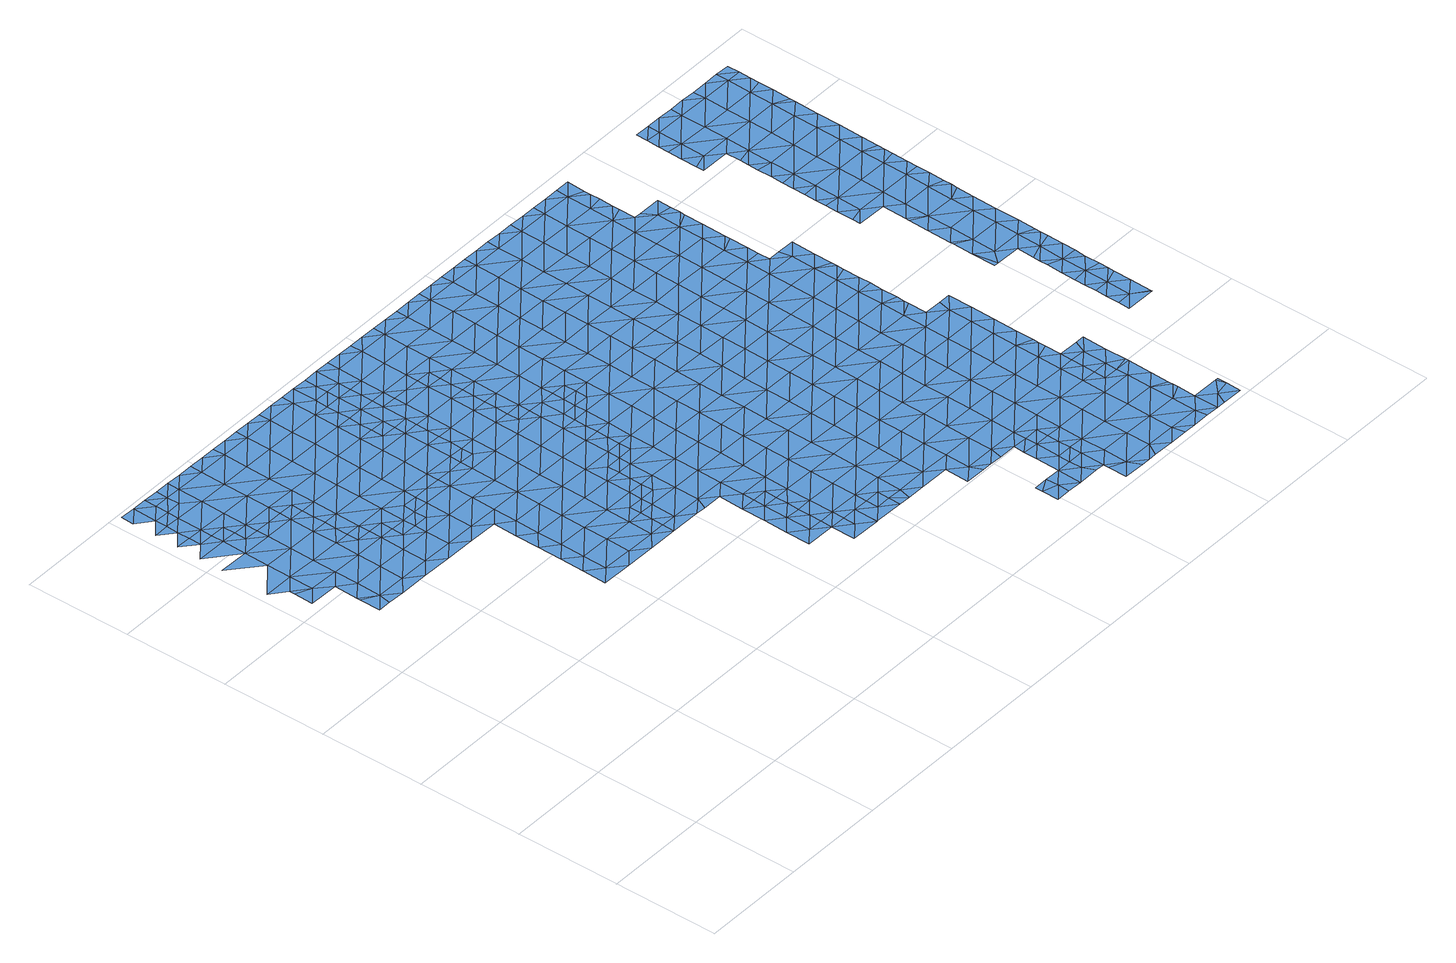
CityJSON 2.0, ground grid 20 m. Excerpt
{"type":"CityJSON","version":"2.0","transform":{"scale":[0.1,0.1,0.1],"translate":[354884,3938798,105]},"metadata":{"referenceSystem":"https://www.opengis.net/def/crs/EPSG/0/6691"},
"CityObjects":{
"waterbody1":{"type":"WaterBody","attributes":{"name":"9","class":"1140","function":"1","WaterBodyRiverFloodingRiskAttribute.description":"5","WaterBodyRiverFloodingRiskAttribute.rankOrg":"1","WaterBodyRiverFloodingRiskAttribute.adminType":"2","WaterBodyRiverFloodingRiskAttribute.scale":"L1"},"geometry":[{"type":"MultiSurface","lod":"1","boundaries":[[[0,1,2]],[[0,3,1]],[[4,5,6]],[[6,2,4]],[[1,3,7]],[[2,1,4]],[[8,9,10]],[[11,8,10]],[[9,8,12]],[[5,13,14]],[[7,15,1]],[[1,15,4]],[[16,17,18]],[[19,12,8]],[[13,16,18]],[[7,12,19]],[[17,20,21]],[[11,22,8]],[[20,23,21]],[[4,24,5]],[[7,19,15]],[[22,25,8]],[[26,27,28]],[[26,28,23]],[[5,24,13]],[[8,29,19]],[[4,15,30]],[[31,17,16]],[[4,30,24]],[[16,13,32]],[[33,34,35]],[[34,27,35]],[[32,36,16]],[[37,25,22]],[[16,38,31]],[[36,38,16]],[[8,25,29]],[[15,39,30]],[[15,19,39]],[[32,13,40]],[[13,24,40]],[[41,42,27]],[[39,19,29]],[[35,27,42]],[[43,24,30]],[[44,32,40]],[[45,35,42]],[[37,46,25]],[[41,47,42]],[[25,48,29]],[[30,39,49]],[[47,45,42]],[[40,50,44]],[[47,41,51]],[[30,49,43]],[[29,52,39]],[[40,24,53]],[[54,45,47]],[[48,52,29]],[[40,53,50]],[[25,46,48]],[[49,39,55]],[[24,43,53]],[[37,56,46]],[[57,58,49]],[[57,49,55]],[[43,49,58]],[[55,39,52]],[[59,50,53]],[[60,61,43]],[[56,62,46]],[[60,43,58]],[[53,43,61]],[[46,63,48]],[[64,55,52]],[[65,59,53]],[[61,66,53]],[[48,67,52]],[[66,65,53]],[[68,64,52]],[[67,69,52]],[[70,62,56]],[[69,68,52]],[[48,63,67]],[[46,62,63]],[[71,67,63]],[[72,73,74]],[[70,75,62]],[[62,76,63]],[[71,63,77]],[[74,78,72]],[[79,73,72]],[[80,73,79]],[[81,82,80]],[[63,76,77]],[[62,75,76]],[[81,80,79]],[[75,70,83]],[[78,84,72]],[[72,85,79]],[[86,82,81]],[[87,82,86]],[[88,77,89]],[[88,90,91]],[[77,76,89]],[[92,81,79]],[[83,93,75]],[[90,88,89]],[[75,94,76]],[[95,87,86]],[[96,84,78]],[[83,87,95]],[[85,92,79]],[[72,84,85]],[[97,86,81]],[[98,89,76]],[[83,95,93]],[[92,97,81]],[[94,98,76]],[[90,89,99]],[[75,93,94]],[[86,100,95]],[[98,99,89]],[[101,85,84]],[[96,101,84]],[[97,100,86]],[[95,102,93]],[[100,102,95]],[[85,103,92]],[[93,102,94]],[[104,99,98]],[[105,97,92]],[[103,85,101]],[[94,106,98]],[[103,105,92]],[[102,106,94]],[[101,96,107]],[[98,108,104]],[[109,100,97]],[[105,110,97]],[[111,103,101]],[[112,108,98]],[[106,112,98]],[[113,101,107]],[[110,109,97]],[[109,102,100]],[[111,101,113]],[[114,115,103]],[[103,115,105]],[[114,103,111]],[[109,116,102]],[[117,108,112]],[[115,118,105]],[[105,119,110]],[[106,102,120]],[[121,117,112]],[[102,116,120]],[[110,122,109]],[[123,121,112]],[[112,106,123]],[[118,115,124]],[[123,106,120]],[[105,118,119]],[[125,126,127]],[[128,126,129]],[[128,127,126]],[[124,130,118]],[[110,119,122]],[[123,131,121]],[[116,109,132]],[[131,133,134]],[[134,121,131]],[[130,124,135]],[[130,136,118]],[[137,138,139]],[[137,129,138]],[[129,126,138]],[[119,118,136]],[[125,140,126]],[[109,122,132]],[[141,123,120]],[[131,142,133]],[[120,116,143]],[[142,144,145]],[[145,133,142]],[[146,147,119]],[[148,149,150]],[[119,147,122]],[[146,119,136]],[[150,139,151]],[[140,152,126]],[[143,116,132]],[[143,141,120]],[[126,152,138]],[[139,138,151]],[[142,153,144]],[[153,140,154]],[[123,155,131]],[[148,150,151]],[[154,144,153]],[[147,156,122]],[[157,158,138]],[[138,158,151]],[[138,152,157]],[[153,159,140]],[[140,159,152]],[[160,148,151]],[[155,123,141]],[[155,161,131]],[[162,160,151]],[[163,143,132]],[[164,156,147]],[[151,158,162]],[[132,122,165]],[[142,131,161]],[[142,166,153]],[[167,152,159]],[[165,122,156]],[[143,168,141]],[[169,155,141]],[[153,170,159]],[[159,171,167]],[[163,132,165]],[[164,172,156]],[[142,161,166]],[[168,169,141]],[[169,173,155]],[[174,161,155]],[[172,175,156]],[[164,176,172]],[[173,174,155]],[[165,156,175]],[[143,163,168]],[[153,166,170]],[[171,159,170]],[[177,178,165]],[[179,180,161]],[[165,175,177]],[[179,161,174]],[[163,165,178]],[[166,161,180]],[[181,169,168]],[[182,171,170]],[[180,183,166]],[[184,185,163]],[[183,186,166]],[[163,178,184]],[[168,163,185]],[[170,166,186]],[[168,187,181]],[[186,188,170]],[[188,189,170]],[[182,170,189]],[[168,185,187]],[[185,190,187]],[[185,191,190]],[[192,187,190]],[[191,193,190]],[[190,194,192]],[[193,191,195]],[[193,194,190]]]}]},
"waterbody2":{"type":"WaterBody","attributes":{"name":"9","class":"1140","function":"1","WaterBodyRiverFloodingRiskAttribute.description":"5","WaterBodyRiverFloodingRiskAttribute.rankOrg":"2","WaterBodyRiverFloodingRiskAttribute.adminType":"2","WaterBodyRiverFloodingRiskAttribute.scale":"L1"},"geometry":[{"type":"MultiSurface","lod":"1","boundaries":[[[31,196,17]],[[20,196,23]],[[20,17,196]],[[41,27,26]],[[197,23,196]],[[26,23,197]],[[31,38,196]],[[41,26,197]],[[44,198,32]],[[36,198,38]],[[196,199,197]],[[51,41,197]],[[36,32,198]],[[196,38,200]],[[38,198,200]],[[44,50,198]],[[197,199,51]],[[196,200,199]],[[50,201,198]],[[202,54,47]],[[47,51,203]],[[51,199,203]],[[200,204,199]],[[202,47,203]],[[200,198,204]],[[50,59,201]],[[204,198,201]],[[205,203,199]],[[57,55,206]],[[207,202,203]],[[206,55,64]],[[58,57,206]],[[59,65,201]],[[208,58,206]],[[60,58,208]],[[199,204,205]],[[205,209,203]],[[61,60,208]],[[64,68,206]],[[65,210,201]],[[208,211,61]],[[211,65,66]],[[207,203,209]],[[66,61,211]],[[212,208,206]],[[68,212,206]],[[204,201,210]],[[71,213,67]],[[213,68,69]],[[211,210,65]],[[69,67,213]],[[214,207,209]],[[205,204,215]],[[213,212,68]],[[216,211,208]],[[217,209,205]],[[212,218,208]],[[204,210,215]],[[209,219,214]],[[71,88,213]],[[220,210,211]],[[205,215,221]],[[88,91,213]],[[213,91,212]],[[71,77,88]],[[217,205,221]],[[209,217,219]],[[208,218,216]],[[210,220,215]],[[222,218,212]],[[91,222,212]],[[211,216,220]],[[223,219,217]],[[90,222,91]],[[222,224,218]],[[218,225,216]],[[215,220,226]],[[221,215,227]],[[221,228,217]],[[224,225,218]],[[227,228,221]],[[223,217,229]],[[215,226,227]],[[216,230,220]],[[90,99,222]],[[225,230,216]],[[229,217,228]],[[226,220,231]],[[232,229,228]],[[233,234,222]],[[222,99,233]],[[231,220,230]],[[104,233,99]],[[224,222,234]],[[224,235,225]],[[227,226,236]],[[227,237,228]],[[228,238,232]],[[234,235,224]],[[236,226,231]],[[236,237,227]],[[225,239,230]],[[104,108,233]],[[235,239,225]],[[228,237,238]],[[108,240,233]],[[241,234,233]],[[231,230,242]],[[243,238,237]],[[240,241,233]],[[244,111,113]],[[113,107,244]],[[117,240,108]],[[230,239,242]],[[234,245,235]],[[236,231,246]],[[127,239,235]],[[236,247,237]],[[237,248,243]],[[241,245,234]],[[246,247,236]],[[249,111,244]],[[114,111,249]],[[114,124,115]],[[231,242,246]],[[245,127,235]],[[244,107,250]],[[127,128,239]],[[128,129,239]],[[239,129,242]],[[124,114,249]],[[117,134,240]],[[237,247,248]],[[121,134,117]],[[133,241,240]],[[134,133,240]],[[251,249,244]],[[137,139,242]],[[242,139,246]],[[135,124,249]],[[242,129,137]],[[125,127,245]],[[133,145,241]],[[144,245,241]],[[252,251,244]],[[253,248,247]],[[244,250,252]],[[149,247,246]],[[254,252,250]],[[145,144,241]],[[150,149,246]],[[246,139,150]],[[140,125,245]],[[144,154,245]],[[247,255,253]],[[154,140,245]],[[135,249,251]],[[255,247,149]],[[254,256,252]],[[257,135,251]],[[130,135,257]],[[148,258,149]],[[149,258,255]],[[136,130,257]],[[256,259,252]],[[260,251,252]],[[256,261,262]],[[263,136,257]],[[146,136,263]],[[146,164,147]],[[261,264,262]],[[259,260,252]],[[265,255,258]],[[266,267,268]],[[269,257,251]],[[268,270,266]],[[164,146,263]],[[148,160,258]],[[259,256,262]],[[270,271,266]],[[264,272,262]],[[157,273,158]],[[157,152,273]],[[266,274,267]],[[258,275,265]],[[160,275,258]],[[152,167,273]],[[276,267,274]],[[277,276,274]],[[271,278,266]],[[279,160,162]],[[280,259,262]],[[269,251,260]],[[263,257,269]],[[162,158,279]],[[164,263,176]],[[281,272,282]],[[158,273,279]],[[167,171,273]],[[280,262,272]],[[281,277,274]],[[282,277,281]],[[279,283,160]],[[160,283,275]],[[278,284,266]],[[285,260,259]],[[263,286,176]],[[286,263,269]],[[266,287,274]],[[280,272,281]],[[171,288,273]],[[289,279,273]],[[284,287,266]],[[290,275,283]],[[291,284,278]],[[285,259,280]],[[292,269,260]],[[274,293,281]],[[181,294,169]],[[294,174,173]],[[172,176,295]],[[287,293,274]],[[173,169,294]],[[176,286,295]],[[279,296,283]],[[175,172,295]],[[297,292,260]],[[297,260,285]],[[288,171,182]],[[298,286,269]],[[281,299,280]],[[289,296,279]],[[290,283,300]],[[273,288,289]],[[177,175,301]],[[291,302,284]],[[293,299,281]],[[303,174,294]],[[179,174,303]],[[175,295,301]],[[178,177,301]],[[292,298,269]],[[180,179,303]],[[181,187,294]],[[182,189,288]],[[280,304,285]],[[303,305,180]],[[306,307,308]],[[184,178,309]],[[300,283,296]],[[302,310,284]],[[299,304,280]],[[183,180,305]],[[178,301,309]],[[311,302,308]],[[186,183,305]],[[185,184,191]],[[284,312,287]],[[313,301,295]],[[187,314,294]],[[285,315,297]],[[191,184,309]],[[295,286,316]],[[305,317,186]],[[294,318,303]],[[308,307,311]],[[310,312,284]],[[312,293,287]],[[288,319,289]],[[304,315,285]],[[188,186,317]],[[320,300,296]],[[311,310,302]],[[316,286,298]],[[189,188,317]],[[321,311,307]],[[297,322,292]],[[288,189,323]],[[301,324,309]],[[325,299,293]],[[289,326,296]],[[327,320,296]],[[315,322,297]],[[313,295,316]],[[313,324,301]],[[187,192,314]],[[189,317,323]],[[305,303,318]],[[191,309,195]],[[312,325,293]],[[319,288,323]],[[294,314,318]],[[292,328,298]],[[318,329,305]],[[326,327,296]],[[321,330,311]],[[311,330,310]],[[322,328,292]],[[192,194,314]],[[317,305,329]],[[331,323,317]],[[325,332,299]],[[299,333,304]],[[326,289,319]],[[195,309,324]],[[334,312,310]],[[329,331,317]],[[332,333,299]],[[333,315,304]],[[330,334,310]],[[335,319,323]],[[316,298,336]],[[337,330,321]],[[316,338,313]],[[193,339,194]],[[339,195,324]],[[193,195,339]],[[340,327,326]],[[336,298,328]],[[336,338,316]],[[338,324,313]],[[334,341,312]],[[312,342,325]],[[314,194,343]],[[333,344,315]],[[315,345,322]],[[318,314,346]],[[341,342,312]],[[342,332,325]],[[323,331,335]],[[344,345,315]],[[345,328,322]],[[194,339,343]],[[326,347,340]],[[346,348,318]],[[326,319,349]],[[314,343,346]],[[338,350,324]],[[324,351,339]],[[329,318,348]],[[352,337,353]],[[354,347,326]],[[319,335,349]],[[349,354,326]],[[355,352,353]],[[330,356,334]],[[348,357,329]],[[342,358,332]],[[332,359,333]],[[339,351,343]],[[345,360,328]],[[331,329,357]],[[330,337,361]],[[358,359,332]],[[359,344,333]],[[362,341,334]],[[363,338,336]],[[357,364,331]],[[324,350,351]],[[336,328,363]],[[337,352,361]],[[356,362,334]],[[335,331,364]],[[365,347,354]],[[330,361,356]],[[363,328,360]],[[366,342,341]],[[367,345,344]],[[346,343,368]],[[352,355,369]],[[370,348,346]],[[364,371,335]],[[359,372,344]],[[368,343,351]],[[363,373,338]],[[338,374,350]],[[362,366,341]],[[349,335,371]],[[349,375,354]],[[376,365,354]],[[372,367,344]],[[367,360,345]],[[377,358,342]],[[373,374,338]],[[378,352,369]],[[352,379,361]],[[370,346,368]],[[379,356,361]],[[366,377,342]],[[380,378,369]],[[381,359,358]],[[382,383,348]],[[384,368,351]],[[354,375,376]],[[351,350,385]],[[349,371,375]],[[348,370,382]],[[357,348,383]],[[377,381,358]],[[386,387,388]],[[352,378,379]],[[389,362,356]],[[390,391,360]],[[391,373,363]],[[385,350,374]],[[392,372,359]],[[360,367,390]],[[363,360,391]],[[364,393,371]],[[368,394,370]],[[395,389,356]],[[389,366,362]],[[387,386,396]],[[364,357,393]],[[381,392,359]],[[397,376,375]],[[378,380,398]],[[395,356,379]],[[399,388,387]],[[400,367,372]],[[351,385,384]],[[401,382,370]],[[391,402,373]],[[357,383,393]],[[373,403,374]],[[392,400,372]],[[375,404,397]],[[405,377,366]],[[402,403,373]],[[387,396,406]],[[387,407,399]],[[378,408,379]],[[394,368,384]],[[394,401,370]],[[406,407,387]],[[375,371,409]],[[410,383,382]],[[409,371,393]],[[408,395,379]],[[411,412,413]],[[378,398,414]],[[415,405,366]],[[409,416,375]],[[400,417,367]],[[415,366,389]],[[418,412,411]],[[419,381,377]],[[385,374,403]],[[401,410,382]],[[375,416,404]],[[406,413,412]],[[390,367,417]],[[398,420,414]],[[421,407,406]],[[383,422,393]],[[405,419,377]],[[419,392,381]],[[378,414,408]],[[423,389,395]],[[417,424,390]],[[406,412,421]],[[384,425,394]],[[391,390,424]],[[391,426,402]],[[385,403,427]],[[420,428,414]],[[384,385,425]],[[418,429,412]],[[430,423,395]],[[423,415,389]],[[421,431,407]],[[432,404,416]],[[430,395,408]],[[424,426,391]],[[425,385,427]],[[433,400,392]],[[434,407,431]],[[435,434,431]],[[436,401,394]],[[383,410,422]],[[402,437,403]],[[409,393,438]],[[409,439,416]],[[440,408,414]],[[441,433,392]],[[433,417,400]],[[442,412,429]],[[443,428,444]],[[412,445,421]],[[416,446,432]],[[447,405,415]],[[426,437,402]],[[448,414,428]],[[441,392,419]],[[443,435,431]],[[449,436,394]],[[444,435,443]],[[436,410,401]],[[450,427,403]],[[445,431,421]],[[393,422,438]],[[448,440,414]],[[394,425,449]],[[451,447,415]],[[452,430,408]],[[451,415,423]],[[453,419,405]],[[450,425,427]],[[448,428,443]],[[429,454,442]],[[439,409,438]],[[416,439,446]],[[410,455,422]],[[440,452,408]],[[412,442,445]],[[456,443,431]],[[447,453,405]],[[453,441,419]],[[457,423,430]],[[458,459,417]],[[450,403,437]],[[460,449,425]],[[417,433,458]],[[424,417,459]],[[455,410,436]],[[442,454,461]],[[452,457,430]],[[457,451,423]],[[462,431,445]],[[463,448,443]],[[464,446,439]],[[459,465,424]],[[465,437,426]],[[466,433,441]],[[460,425,450]],[[467,436,449]],[[426,424,465]],[[456,431,462]],[[461,468,442]],[[456,463,443]],[[463,440,448]],[[422,455,469]],[[438,422,470]],[[471,466,441]],[[472,447,451]],[[471,441,453]],[[467,455,436]],[[439,438,470]],[[473,449,460]],[[464,439,474]],[[422,469,470]],[[445,475,462]],[[476,472,451]],[[470,477,439]],[[478,452,440]],[[466,479,433]],[[480,468,461]],[[479,459,458]],[[445,442,475]],[[476,451,457]],[[481,453,447]],[[482,483,437]],[[484,469,455]],[[482,437,465]],[[485,460,450]],[[458,433,479]],[[449,473,467]],[[475,442,468]],[[450,437,483]],[[486,478,440]],[[478,457,452]],[[467,484,455]],[[474,439,477]],[[487,456,462]],[[472,481,447]],[[481,471,453]],[[486,440,463]],[[475,488,462]],[[488,487,462]],[[487,463,456]],[[484,489,469]],[[490,474,477]],[[468,480,491]],[[492,476,457]],[[493,494,459]],[[485,450,483]],[[495,466,471]],[[496,482,465]],[[497,467,473]],[[459,479,493]],[[465,459,494]],[[491,498,468]],[[499,477,470]],[[473,460,500]],[[501,492,457]],[[470,469,502]],[[503,486,463]],[[504,495,471]],[[501,457,478]],[[477,505,490]],[[494,496,465]],[[496,483,482]],[[504,471,481]],[[502,469,489]],[[460,485,500]],[[475,468,498]],[[506,503,463]],[[492,507,476]],[[506,463,487]],[[508,498,491]],[[495,509,466]],[[475,510,488]],[[486,511,478]],[[497,512,467]],[[472,476,507]],[[477,499,505]],[[479,466,509]],[[473,500,497]],[[496,513,483]],[[470,502,499]],[[503,511,486]],[[484,467,512]],[[507,514,472]],[[514,504,481]],[[509,515,479]],[[475,498,516]],[[488,517,487]],[[478,518,501]],[[493,515,494]],[[481,472,514]],[[487,519,506]],[[493,479,515]],[[508,520,498]],[[510,517,488]],[[485,483,521]],[[485,522,500]],[[511,518,478]],[[475,516,510]],[[489,484,523]],[[524,505,499]],[[501,525,492]],[[523,484,512]],[[526,496,494]],[[498,527,516]],[[483,513,521]],[[500,522,497]],[[528,529,506]],[[487,517,519]],[[530,499,502]],[[506,519,528]],[[518,525,501]],[[502,489,531]],[[498,520,527]],[[503,506,529]],[[532,533,504]],[[534,526,494]],[[535,510,516]],[[522,485,521]],[[534,494,515]],[[529,536,503]],[[492,537,507]],[[531,489,523]],[[504,514,532]],[[495,504,533]],[[538,535,516]],[[524,499,539]],[[536,540,503]],[[503,540,511]],[[538,516,527]],[[496,541,513]],[[542,543,520]],[[522,544,497]],[[497,545,512]],[[525,537,492]],[[520,543,527]],[[533,546,495]],[[526,541,496]],[[547,519,517]],[[548,517,510]],[[549,515,509]],[[550,518,511]],[[530,502,531]],[[513,541,521]],[[509,495,546]],[[551,510,535]],[[552,523,512]],[[553,550,511]],[[553,511,540]],[[514,554,532]],[[539,499,530]],[[510,551,548]],[[555,547,517]],[[545,552,512]],[[514,507,556]],[[557,525,518]],[[558,527,543]],[[497,544,545]],[[559,533,532]],[[515,560,534]],[[561,557,518]],[[554,562,532]],[[543,542,563]],[[541,564,521]],[[561,518,550]],[[521,565,522]],[[555,517,548]],[[514,556,554]],[[566,539,530]],[[549,560,515]],[[560,526,534]],[[507,537,556]],[[509,546,549]],[[531,523,552]],[[559,532,562]],[[567,537,525]],[[568,543,563]],[[569,546,533]],[[570,530,531]],[[571,541,526]],[[522,572,544]],[[543,568,558]],[[573,533,559]],[[567,525,557]],[[530,574,566]],[[556,575,554]],[[569,533,573]],[[576,570,531]],[[521,564,565]],[[544,572,545]],[[558,568,577]],[[560,578,526]],[[576,531,552]],[[569,579,546]],[[571,580,541]],[[579,581,546]],[[556,537,582]],[[537,567,582]],[[572,522,565]],[[549,546,581]],[[564,541,583]],[[530,570,574]],[[584,575,556]],[[571,526,578]],[[552,545,585]],[[582,584,556]],[[541,580,583]],[[586,560,549]],[[587,549,581]],[[564,588,565]],[[589,588,564]],[[552,590,576]],[[589,564,583]],[[591,590,552]],[[545,592,585]],[[586,549,587]],[[552,585,591]],[[571,578,593]],[[545,572,592]],[[594,572,565]],[[595,574,570]],[[588,594,565]],[[560,586,596]],[[576,597,570]],[[598,597,576]],[[578,560,599]],[[598,576,590]],[[585,592,600]],[[560,596,599]],[[601,592,572]],[[602,595,570]],[[594,603,572]],[[597,604,570]],[[593,578,605]],[[604,602,570]],[[578,599,605]],[[601,572,603]],[[600,592,606]],[[607,592,601]],[[592,607,606]]]}]},
"waterbody3":{"type":"WaterBody","attributes":{"name":"9","class":"1140","function":"1","WaterBodyRiverFloodingRiskAttribute.description":"5","WaterBodyRiverFloodingRiskAttribute.rankOrg":"1","WaterBodyRiverFloodingRiskAttribute.adminType":"2","WaterBodyRiverFloodingRiskAttribute.scale":"L1"},"geometry":[{"type":"MultiSurface","lod":"1","boundaries":[[[264,261,608]],[[270,609,610]],[[268,609,270]],[[611,609,612]],[[267,612,609]],[[282,272,608]],[[272,264,608]],[[276,277,612]],[[608,612,277]],[[613,612,608]],[[611,612,613]],[[613,608,261]],[[268,267,609]],[[282,608,277]],[[267,276,612]],[[610,609,611]]]}]},
"waterbody4":{"type":"WaterBody","attributes":{"name":"9","class":"1140","function":"1","WaterBodyRiverFloodingRiskAttribute.description":"5","WaterBodyRiverFloodingRiskAttribute.rankOrg":"1","WaterBodyRiverFloodingRiskAttribute.adminType":"2","WaterBodyRiverFloodingRiskAttribute.scale":"L1"},"geometry":[{"type":"MultiSurface","lod":"1","boundaries":[[[614,270,615]],[[615,616,614]],[[278,614,616]],[[614,278,271]],[[291,278,617]],[[617,302,291]],[[617,278,618]],[[617,618,306]],[[308,302,617]],[[306,308,617]],[[271,270,614]],[[618,278,616]]]}]},
"waterbody5":{"type":"WaterBody","attributes":{"name":"9","class":"1140","function":"1","WaterBodyRiverFloodingRiskAttribute.description":"5","WaterBodyRiverFloodingRiskAttribute.rankOrg":"1","WaterBodyRiverFloodingRiskAttribute.adminType":"2","WaterBodyRiverFloodingRiskAttribute.scale":"L1"},"geometry":[{"type":"MultiSurface","lod":"1","boundaries":[[[619,620,621]],[[622,620,619]],[[623,620,622]],[[621,624,619]],[[388,619,386]],[[386,619,624]],[[622,619,388]]]}]},
"waterbody6":{"type":"WaterBody","attributes":{"name":"9","class":"1140","function":"1","WaterBodyRiverFloodingRiskAttribute.description":"5","WaterBodyRiverFloodingRiskAttribute.rankOrg":"1","WaterBodyRiverFloodingRiskAttribute.adminType":"2","WaterBodyRiverFloodingRiskAttribute.scale":"L1"},"geometry":[{"type":"MultiSurface","lod":"1","boundaries":[[[420,625,626]],[[444,428,626]],[[428,420,626]],[[625,627,626]],[[626,627,628]],[[626,628,435]],[[398,625,420]],[[434,435,628]],[[407,434,399]],[[399,434,628]],[[444,626,435]],[[388,628,627]],[[628,388,399]]]}]},
"waterbody7":{"type":"WaterBody","attributes":{"name":"9","class":"1140","function":"1","WaterBodyRiverFloodingRiskAttribute.description":"5","WaterBodyRiverFloodingRiskAttribute.rankOrg":"3","WaterBodyRiverFloodingRiskAttribute.adminType":"2","WaterBodyRiverFloodingRiskAttribute.scale":"L1"},"geometry":[{"type":"MultiSurface","lod":"1","boundaries":[[[629,630,631]],[[630,629,529]],[[529,629,536]],[[629,540,536]],[[632,540,629]],[[633,632,629]],[[633,629,631]],[[634,547,555]],[[547,634,630]],[[529,528,630]],[[631,630,634]],[[519,547,630]],[[528,519,630]]]}]},
"waterbody8":{"type":"WaterBody","attributes":{"name":"9","class":"1140","function":"1","WaterBodyRiverFloodingRiskAttribute.description":"5","WaterBodyRiverFloodingRiskAttribute.rankOrg":"2","WaterBodyRiverFloodingRiskAttribute.adminType":"2","WaterBodyRiverFloodingRiskAttribute.scale":"L1"},"geometry":[{"type":"MultiSurface","lod":"1","boundaries":[[[635,636,637]],[[635,638,639]],[[639,640,641]],[[642,643,644]],[[645,646,647]],[[647,648,649]],[[648,647,650]],[[651,650,652]],[[652,653,651]],[[654,652,655]],[[656,657,658]],[[659,660,661]],[[660,662,663]],[[664,665,663]],[[666,664,667]],[[668,669,670]],[[671,672,666]],[[670,673,668]],[[673,670,674]],[[675,676,677]],[[666,665,664]],[[666,672,678]],[[666,678,665]],[[679,665,678]],[[665,679,680]],[[680,663,665]],[[681,663,680]],[[661,660,663]],[[661,663,681]],[[682,668,673]],[[671,668,682]],[[668,671,666]],[[668,666,669]],[[666,667,669]],[[669,683,658]],[[683,669,667]],[[667,684,683]],[[684,667,664]],[[684,664,685]],[[686,685,664]],[[663,686,664]],[[662,686,663]],[[686,662,687]],[[662,638,687]],[[639,638,662]],[[640,662,660]],[[688,640,660]],[[688,660,659]],[[643,636,644]],[[644,636,635]],[[644,635,639]],[[644,639,641]],[[689,644,641]],[[644,689,690]],[[642,644,690]],[[691,642,690]],[[692,642,691]],[[642,692,643]],[[643,692,693]],[[655,652,646]],[[647,652,650]],[[646,652,647]],[[646,645,694]],[[694,695,696]],[[645,695,694]],[[697,695,692]],[[692,695,645]],[[692,645,693]],[[693,645,647]],[[693,647,649]],[[698,699,700]],[[699,698,653]],[[701,702,703]],[[701,704,702]],[[705,704,701]],[[706,703,702]],[[703,706,707]],[[652,699,653]],[[654,699,652]],[[654,708,699]],[[709,710,705]],[[710,709,711]],[[711,709,699]],[[699,709,700]],[[705,701,709]],[[711,699,708]],[[709,701,712]],[[701,713,712]],[[700,709,714]],[[712,714,709]],[[670,669,657]],[[715,716,656]],[[658,657,669]],[[639,662,640]],[[717,718,719]],[[720,721,722]],[[721,720,723]],[[723,720,724]],[[723,724,725]],[[726,725,724]],[[725,726,727]],[[676,725,727]],[[725,676,728]],[[729,728,676]],[[728,729,670]],[[728,670,716]],[[716,670,657]],[[716,657,656]],[[685,686,687]],[[697,692,691]],[[730,638,731]],[[638,635,731]],[[635,732,731]],[[732,635,637]],[[636,733,637]],[[718,723,719]],[[717,719,734]],[[734,719,735]],[[735,719,736]],[[719,725,736]],[[735,736,737]],[[736,716,737]],[[737,716,715]],[[738,737,715]],[[715,739,738]],[[715,740,739]],[[741,742,743]],[[744,745,735]],[[744,735,738]],[[743,744,738]],[[738,741,743]],[[739,741,738]],[[738,735,737]],[[745,734,735]],[[721,723,718]],[[719,723,725]],[[677,676,727]],[[725,728,736]],[[729,676,675]],[[729,674,670]],[[736,728,716]],[[733,636,746]],[[747,687,748]],[[656,658,749]],[[749,658,750]],[[685,751,752]],[[753,684,685]],[[687,751,685]],[[684,753,754]],[[684,754,683]],[[751,687,747]],[[755,746,643]],[[636,643,746]],[[693,649,755]],[[701,703,756]],[[707,757,703]],[[701,756,713]],[[703,758,756]],[[758,703,757]],[[656,749,759]],[[750,658,683]],[[754,750,683]],[[752,753,685]],[[748,687,638]],[[638,730,748]],[[740,715,760]],[[715,656,760]],[[656,759,760]],[[643,693,755]]]}]}
},
"vertices":[
[34,847,16],[62,833,16],[34,857,16],[33,810,16],[62,879,16],[63,925,16],[6,880,16],[90,809,15],[117,740,15],[89,757,15],[88,717,15],[112,717,15],[89,763,15],[64,972,16],[7,973,16],[118,832,15],[65,1018,16],[37,1041,16],[8,1019,16],[118,786,15],[37,1065,16],[9,1065,16],[145,716,15],[37,1088,16],[120,924,15],[173,739,15],[38,1111,16],[38,1134,16],[10,1111,16],[174,785,15],[119,878,15],[65,1041,16],[93,994,16],[11,1181,16],[10,1157,16],[39,1180,16],[93,1017,16],[201,715,15],[93,1040,16],[175,831,15],[121,971,15],[67,1133,16],[67,1156,16],[176,924,15],[121,994,15],[67,1180,16],[230,738,15],[95,1156,16],[231,784,15],[176,877,15],[149,993,15],[95,1133,16],[232,830,15],[177,970,15],[96,1179,16],[204,854,15],[258,714,15],[204,877,15],[204,900,15],[178,993,15],[205,923,15],[205,946,15],[287,737,15],[287,783,15],[232,853,15],[206,992,15],[205,969,15],[259,807,15],[260,853,15],[260,830,15],[315,713,15],[288,806,15],[396,504,15],[368,527,15],[367,481,15],[343,736,15],[344,782,15],[316,806,15],[424,480,15],[397,550,15],[369,574,15],[398,596,15],[370,620,15],[371,712,15],[453,503,15],[454,549,15],[398,643,15],[370,666,15],[316,829,15],[345,828,15],[345,851,15],[317,852,15],[454,595,15],[400,735,15],[401,781,15],[399,689,15],[481,479,15],[455,642,15],[401,827,15],[373,851,15],[456,688,15],[509,502,15],[457,734,15],[510,548,15],[402,851,15],[511,595,15],[457,780,15],[537,479,15],[430,850,15],[512,687,15],[512,641,15],[538,525,15],[458,827,15],[538,502,15],[539,548,15],[539,571,15],[513,733,15],[458,850,15],[568,594,15],[568,640,15],[514,779,15],[487,849,15],[569,686,15],[515,826,15],[567,570,15],[461,988,15],[461,1011,15],[432,989,15],[433,1012,15],[433,1035,15],[596,593,15],[515,872,15],[570,732,15],[488,895,15],[487,872,15],[596,570,15],[596,616,15],[434,1058,15],[462,1058,15],[434,1081,15],[489,988,15],[571,825,15],[516,918,15],[571,778,15],[488,942,15],[488,918,15],[597,639,15],[597,662,15],[463,1127,15],[435,1127,15],[434,1104,15],[463,1104,15],[490,1034,15],[517,964,15],[489,965,15],[572,871,15],[626,685,15],[490,1057,15],[491,1080,15],[518,1010,15],[491,1126,15],[573,917,15],[491,1103,15],[627,778,15],[625,662,15],[626,731,15],[574,963,15],[518,1034,15],[628,824,15],[600,847,15],[574,1010,15],[546,1033,15],[654,685,15],[600,870,15],[601,894,15],[654,708,15],[654,662,15],[655,731,15],[655,754,15],[601,917,15],[602,940,15],[628,847,15],[575,1033,15],[602,963,15],[656,777,15],[656,800,15],[602,986,15],[657,846,15],[603,1009,15],[603,1032,15],[685,823,15],[684,800,15],[685,846,15],[713,822,15],[713,845,15],[713,799,15],
[65,1064,16],[66,1110,16],[121,1017,15],[123,1109,15],[122,1063,15],[178,1016,15],[124,1179,15],[124,1156,15],[179,1062,15],[179,1108,15],[232,876,15],[152,1178,15],[233,923,15],[180,1155,15],[235,1015,15],[234,969,15],[289,876,15],[288,829,15],[181,1178,15],[235,1061,15],[290,968,15],[237,1154,15],[290,922,15],[209,1177,15],[291,1014,15],[236,1108,15],[346,875,15],[237,1177,15],[346,921,15],[347,967,15],[292,1060,15],[293,1107,15],[293,1153,15],[265,1176,15],[348,1013,15],[349,1059,15],[294,1176,15],[402,874,15],[403,920,15],[404,966,15],[349,1106,15],[350,1152,15],[322,1175,15],[404,1012,15],[459,873,15],[460,919,15],[405,1059,15],[350,1175,15],[566,501,15],[460,965,15],[406,1105,15],[407,1151,15],[379,1175,15],[567,547,15],[594,478,15],[623,546,15],[623,500,15],[407,1174,15],[613,477,15],[435,1174,15],[651,477,15],[624,593,15],[463,1150,15],[679,499,14],[680,546,14],[650,430,14],[679,453,14],[625,639,15],[678,430,14],[464,1173,15],[733,314,14],[705,337,14],[705,314,14],[681,592,14],[704,291,14],[733,290,14],[707,430,14],[518,1057,15],[734,360,14],[492,1173,15],[705,360,14],[706,383,14],[761,290,14],[519,1103,15],[735,452,14],[734,406,14],[706,406,14],[520,1149,15],[790,313,14],[736,498,14],[682,638,14],[790,359,14],[575,1056,15],[576,1102,15],[520,1172,15],[789,290,14],[737,591,14],[791,405,14],[629,870,15],[682,684,14],[577,1148,15],[737,545,14],[738,637,14],[792,451,14],[549,1172,15],[683,730,15],[818,289,14],[629,916,15],[793,497,14],[630,962,15],[817,243,14],[839,242,14],[817,266,14],[684,777,15],[846,312,14],[845,265,14],[847,358,14],[740,729,15],[685,869,15],[793,544,14],[739,683,14],[631,1009,15],[686,915,15],[632,1101,15],[577,1171,15],[873,242,14],[794,590,14],[632,1055,15],[740,776,15],[848,404,14],[633,1147,15],[605,1171,15],[795,636,14],[687,961,15],[902,265,14],[688,1008,15],[848,450,14],[849,497,14],[903,311,14],[688,1054,15],[796,682,14],[930,241,14],[796,729,15],[741,822,15],[634,1170,15],[904,357,14],[904,403,14],[742,868,15],[850,543,14],[851,589,14],[743,914,15],[662,1170,15],[743,961,15],[689,1100,15],[797,775,15],[798,821,15],[958,217,14],[929,195,14],[690,1146,15],[968,194,14],[959,310,14],[744,1007,15],[905,449,14],[906,496,14],[851,635,14],[959,264,14],[960,356,14],[852,681,14],[745,1053,15],[690,1169,15],[961,402,14],[907,588,14],[799,867,15],[986,194,14],[799,913,15],[746,1099,15],[907,542,14],[853,728,15],[854,774,15],[746,1145,15],[719,1169,15],[962,449,14],[1015,217,14],[1015,263,14],[1010,193,14],[962,495,14],[800,960,15],[801,1006,15],[855,866,15],[854,820,15],[1040,54,14],[1069,77,14],[1041,100,14],[1017,355,14],[908,634,14],[909,681,14],[963,541,14],[802,1052,15],[856,913,15],[1016,309,14],[1079,54,14],[747,1169,15],[1043,193,14],[1069,100,14],[964,587,14],[857,959,15],[910,727,15],[910,773,15],[775,1168,15],[1018,448,14],[1097,53,14],[1098,100,14],[1072,262,14],[802,1098,15],[857,1005,15],[1096,7,14],[1125,30,14],[1097,43,14],[1071,216,14],[1018,401,14],[803,1145,15],[965,633,14],[1137,6,14],[1019,494,14],[1071,192,14],[1126,76,14],[858,1051,15],[1074,354,14],[966,680,14],[912,865,15],[966,726,14],[911,819,15],[1099,192,14],[1153,6,14],[1073,308,14],[1126,122,14],[803,1168,15],[1021,586,14],[1098,123,14],[1098,146,14],[913,958,15],[967,772,14],[859,1097,15],[860,1144,15],[1129,261,14],[1020,540,14],[1182,29,14],[1127,168,14],[1099,169,14],[1182,75,14],[832,1167,15],[1075,447,14],[1128,215,14],[913,912,15],[968,818,14],[1074,400,14],[1129,307,14],[1076,493,14],[1169,6,14],[914,1004,15],[1184,168,14],[1130,353,14],[1021,632,14],[1022,679,14],[969,864,14],[1209,5,14],[1183,121,14],[1185,214,14],[860,1167,15],[1023,725,14],[1077,585,14],[970,957,14],[1238,28,14],[915,1050,15],[916,1096,15],[1077,539,14],[1132,446,14],[969,911,14],[888,1166,15],[1239,74,14],[1131,400,14],[916,1143,15],[1186,306,14],[1078,632,14],[1243,5,14],[1132,492,14],[1024,771,14],[1024,817,14],[971,1003,14],[1025,864,14],[1185,260,14],[1240,167,14],[1240,120,14],[972,1049,14],[917,1166,15],[1266,4,14],[1188,399,14],[1079,678,14],[1080,724,14],[1134,584,14],[1080,770,14],[1027,956,14],[1295,27,14],[973,1142,14],[1026,910,14],[1187,352,14],[972,1096,14],[1242,259,14],[1133,538,14],[945,1165,15],[1241,213,14],[1188,445,14],[1298,4,14],[1135,631,14],[1296,119,14],[1243,305,14],[1027,1002,14],[1081,816,14],[1189,491,14],[1135,677,14],[1296,73,14],[1297,166,14],[1243,351,14],[1269,189,14],[1323,3,14],[1082,863,14],[1083,909,14],[1028,1048,14],[973,1165,15],[1244,398,14],[1137,769,14],[1323,50,14],[1269,212,14],[1270,235,14],[1030,1141,14],[1029,1095,14],[1190,537,14],[1191,583,14],[1136,723,14],[1324,96,14],[1270,259,14],[1245,444,14],[1324,86,14],[1002,1164,15],[1271,282,14],[1138,815,14],[1339,3,14],[1351,26,14],[1083,955,14],[1084,1001,14],[1191,630,14],[1297,189,14],[1325,142,14],[1192,676,14],[1271,328,14],[1324,105,14],[1085,1047,14],[1271,314,14],[1218,514,14],[1326,188,14],[1246,490,14],[1272,374,14],[1375,49,14],[1218,560,14],[1193,722,14],[1272,339,14],[1218,550,14],[1379,3,14],[1138,862,14],[1139,908,14],[1030,1164,15],[1273,420,14],[1380,31,14],[1219,606,14],[1086,1140,14],[1166,792,14],[1140,954,14],[1219,574,14],[1058,1163,15],[1251,513,14],[1086,1094,14],[1380,49,14],[1194,768,14],[1220,629,14],[1166,815,14],[1220,652,14],[1274,467,14],[1166,838,14],[1274,513,14],[1113,1024,14],[1221,699,14],[1220,684,14],[1167,884,14],[1167,874,14],[1113,1070,14],[1113,1056,14],[1141,1000,14],[1189,792,14],[1168,931,14],[1087,1163,15],[1221,709,14],[1114,1116,14],[1114,1097,14],[1221,745,14],[1127,1024,14],[1169,977,14],[1115,1163,15],[1168,967,14],[1114,1128,14],[1222,791,14],[1169,1023,14],[1169,996,14],
[678,407,14],[676,314,14],[648,292,14],[648,338,14],[677,361,14],[649,384,14],
[732,267,14],[704,245,14],[760,244,14],[789,266,14],[761,244,14],
[1012,78,14],[984,87,14],[984,55,14],[1011,101,14],[984,101,14],[1011,55,14],
[1042,171,14],[1071,169,14],[1042,147,14],[1070,123,14],
[1299,258,14],[1298,212,14],[1326,235,14],[1309,281,14],[1327,281,14],[1326,194,14],
[1476,718,5],[1475,671,4],[1504,694,4],[1477,764,5],[1419,718,5],[1391,742,5],[1391,696,4],[1418,626,4],[1474,625,4],[1419,672,4],[1416,534,4],[1444,510,4],[1473,533,4],[1501,520,3],[1502,555,3],[1501,509,3],[1501,495,3],[1472,486,4],[1500,463,3],[1443,464,3],[1444,477,3],[1481,1041,5],[1424,996,5],[1480,995,5],[1335,759,5],[1363,766,5],[1335,789,5],[1420,765,5],[1364,812,5],[1422,857,5],[1365,858,5],[1366,904,5],[1422,903,5],[1366,950,5],[1423,950,5],[1367,997,5],[1338,928,5],[1337,903,5],[1338,974,5],[1339,991,5],[1283,1021,5],[1311,1044,5],[1283,1035,5],[1337,882,5],[1337,858,5],[1336,835,5],[1336,815,5],[1338,955,5],[1480,949,5],[1479,902,5],[1478,856,5],[1421,811,5],[1477,810,5],[1335,743,5],[1391,689,4],[1390,650,4],[1389,603,4],[1417,580,4],[1474,579,4],[1396,511,4],[1388,557,4],[1388,511,4],[1389,596,4],[1500,438,3],[1471,440,2],[1499,417,2],[1470,348,2],[1441,325,2],[1469,302,2],[1442,348,2],[1442,371,2],[1441,301,2],[1440,279,2],[1443,449,3],[1471,394,2],[1442,391,2],[1443,418,2],[1499,370,2],[1498,357,2],[1499,388,2],[1482,1087,5],[1425,1042,5],[1370,1158,5],[1341,1159,5],[1369,1135,5],[1285,1138,5],[1313,1159,5],[1285,1160,5],[1313,1136,5],[1284,1114,5],[1312,1090,5],[1284,1094,5],[1283,1067,5],[1368,1043,5],[1339,1020,5],[1505,764,4],[1505,740,4],[1504,709,4],[1504,683,3],[1398,1158,5],[1426,1134,5],[1369,1089,5],[1425,1088,5],[1483,1133,5],[1511,1110,5],[1510,1092,5],[1511,1133,5],[1511,1156,5],[1483,1157,5],[1455,1157,5],[1426,1157,5],[1503,648,3],[1506,815,4],[1505,786,4],[1509,1017,5],[1508,971,5],[1506,833,4],[1506,846,4],[1507,879,4],[1508,925,5],[1502,602,3],[1498,324,2],[1497,278,2],[1497,281,2],[1509,1027,5],[1510,1064,5]
]}
